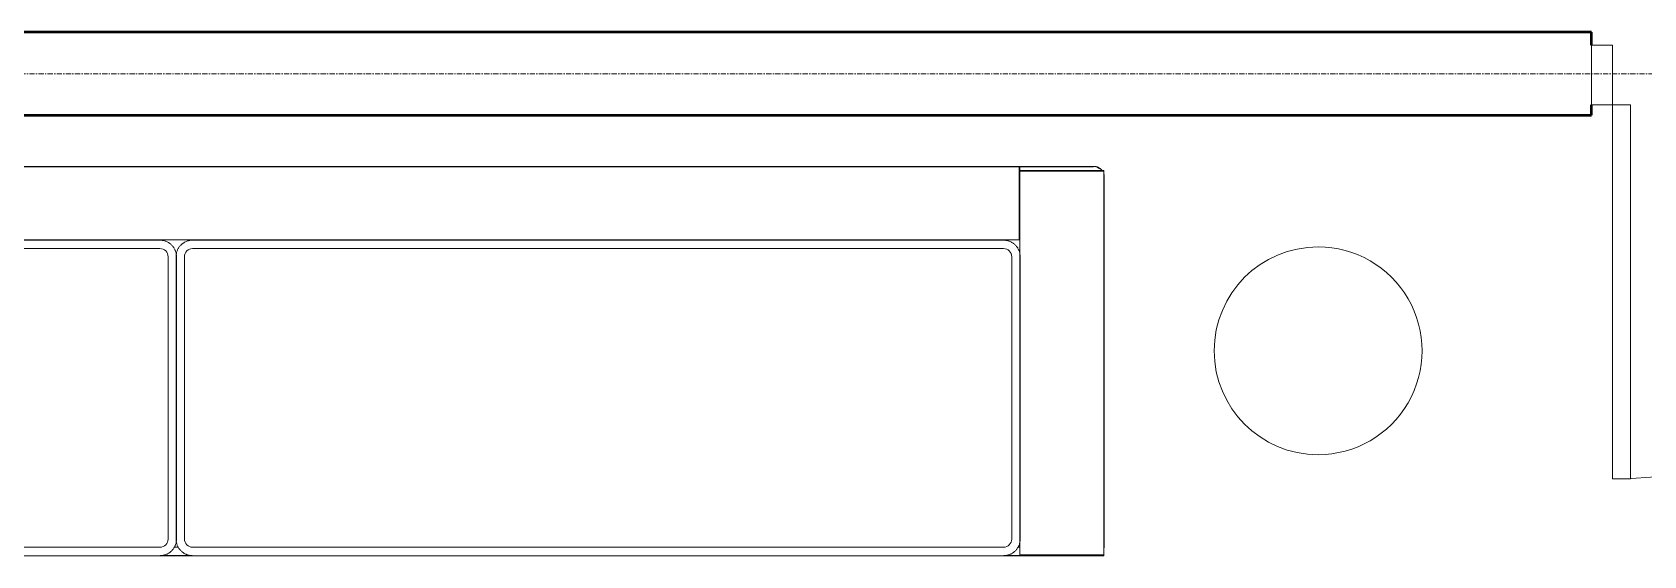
# Model space of a CAD drawing. Header units: inches. Extents: x -1714 to 6424, y -1550 to 970.
# Drawn here: x -1280.9 to -1125.8, y 80.8 to 131.2 of the extents above; entities that cross this region are included whole.
import ezdxf

# ---------------------------------------------------------------- set-up
doc = ezdxf.new("R2010")
doc.units = ezdxf.units.IN
doc.header["$MEASUREMENT"] = 0
doc.linetypes.add('Grid Line 1_2_', pattern=[0.875, 0.5, -0.125, 0.125, -0.125])
for name, color, linetype, lineweight in [('A-DOOR', 31, 'Continuous', 13), ('A-DOOR-FRAM', 31, 'Continuous', 20), ('A-WALL', 113, 'Continuous', 13), ('I-FURN', 30, 'Continuous', 9), ('S-GRID', 1, 'Continuous', 9)]:
    doc.layers.add(name, color=color, linetype=linetype, lineweight=lineweight)

# ---------------------------------------------------------------- blocks, each defined once
blk = doc.blocks.new('Door-Passage-Double-Flush - 72_ x 84_-1294601-L1 - Architectural')
at = {"layer": 'A-DOOR', "lineweight": 20}
for p, q in [((-36, 3.25), (-36, 39.25)), ((-36, 39.25), (-34.25, 39.25)), ((-34.25, 39.25), (-34.25, 3.25)), ((36, 39.25), (34.25, 39.25)), ((34.25, 39.25), (34.25, 3.25)), ((36, 3.25), (36, 39.25)), ((-34.25, 3.25), (-36, 3.25)), ((34.25, 3.25), (36, 3.25))]:
    blk.add_line(p, q, dxfattribs=at)
at = {"layer": 'A-DOOR', "lineweight": 9}
for centre, start, end in [((-36, 3.25), 360, 90), ((36, 3.25), 90, 180)]:
    blk.add_arc(centre, 36, start, end, dxfattribs=at)
at = {"layer": 'A-DOOR-FRAM'}
for p, q in [((-36, 3.25), (-38, 3.25)), ((-38, 3.25), (-38, -2.5)), ((-36, -2.5), (-36, 3.25)), ((36, 3.25), (36, -2.5)), ((38, 3.25), (36, 3.25)), ((38, -2.5), (38, 3.25)), ((-38, -2.5), (-36, -2.5)), ((36, -2.5), (38, -2.5))]:
    blk.add_line(p, q, dxfattribs=at)
blk = doc.blocks.new('3_Seater_Sofa_-_Fully_Parametric_16203 _1_ - 3_Seater_Sofa_-_Fully_Parametric_16203 _1_-V4-L1 - Architectural')
at = {"layer": 'I-FURN'}
for p, q in [((-89.23, 37.4), (-89.23, 0.39)), ((-89.03, 37.4), (-89.23, 37.4)), ((-88.55, 37.4), (-89.03, 37.4)), ((-83.24, 37.4), (-88.55, 37.4)), ((-88.49, 37.41), (-88.53, 37.4)), ((-85.89, 37.44), (-88.44, 37.44)), ((-84.54, 37.44), (-85.55, 37.44)), ((-81.95, 37.44), (-84.21, 37.44)), ((-82.65, 37.4), (-83.24, 37.4)), ((-81.16, 37.4), (-82.65, 37.4)), ((81.95, 37.44), (-81.95, 37.44)), ((-81.2, 37.36), (-81.2, 37.36)), ((-79.79, 37.4), (-81.16, 37.4)), ((-81.16, 3.92), (-81.16, 37.4)), ((-79.62, 37.4), (-79.68, 37.4)), ((-1.57, 37.43), (-79.58, 37.43)), ((-1.48, 37.4), (-1.54, 37.4)), ((1.35, 37.4), (-1.37, 37.4)), ((1.54, 37.4), (1.48, 37.4)), ((79.58, 37.43), (1.57, 37.43)), ((-89.27, 36.42), (-89.27, 0.98)), ((-81.18, 35.83), (-81.18, 8.66)), ((-80.97, 36.61), (-81.16, 36.61)), ((-80.97, 36.61), (-81.16, 36.61)), ((-80.37, 35.83), (-80.37, 8.66)), ((-80.37, 35.83), (-80.37, 8.66)), ((-1.57, 36.61), (-79.58, 36.61)), ((-1.57, 36.61), (-79.58, 36.61)), ((-0.79, 8.66), (-0.79, 35.83)), ((-0.79, 8.66), (-0.79, 35.83)), ((0.19, 36.61), (-0.19, 36.61)), ((0.19, 36.61), (-0.19, 36.61)), ((-0.03, 35.83), (-0.03, 8.66)), ((0.02, 8.66), (0.02, 35.83)), ((0.79, 35.83), (0.79, 8.66)), ((0.79, 35.83), (0.79, 8.66)), ((79.58, 36.61), (1.57, 36.61)), ((79.58, 36.61), (1.57, 36.61)), ((-79.58, 7.87), (-1.57, 7.87)), ((-79.58, 7.87), (-1.57, 7.87)), ((1.57, 7.87), (79.58, 7.87)), ((1.57, 7.87), (79.58, 7.87)), ((81.12, 7.03), (-81.12, 7.03)), ((-81.12, 7.03), (-81.12, 4.66)), ((-79.58, 7.06), (-1.57, 7.06)), ((1.57, 7.06), (79.58, 7.06)), ((-81.12, 4.66), (-81.12, 3.92)), ((-81.16, 3.92), (-81.16, 0.79)), ((-81.12, 0.79), (-81.12, 3.92)), ((-81.08, 0.79), (-81.08, 3.92)), ((-89.23, 0.39), (-89.03, 0.39)), ((-89.03, 0.39), (-88.55, 0.39)), ((-88.55, 0.39), (-83.24, 0.39)), ((-88.44, 0.35), (-87.57, 0.35)), ((-88.25, 0), (-81.12, 0)), ((-87.24, 0.35), (-86.22, 0.35)), ((-85.88, 0.35), (-81.95, 0.35)), ((-83.24, 0.39), (-82.65, 0.39)), ((-82.65, 0.39), (-81.16, 0.39)), ((-81.16, 0.39), (-81.16, 0.79)), ((-81.12, 0.79), (-81.12, 0)), ((-81.12, 0), (81.12, 0)), ((-88.25, -0.04), (88.25, -0.04))]:
    blk.add_line(p, q, dxfattribs=at)
at = {"layer": 'I-FURN', "flags": 128}
for points in [[(-89.23, 37.4), (-89.23, 37.4), (-89.23, 37.41), (-89.23, 37.41), (-89.23, 37.41), (-89.23, 37.41), (-89.23, 37.41), (-89.23, 37.41), (-89.23, 37.42), (-89.23, 37.42), (-89.23, 37.42), (-89.23, 37.42), (-89.23, 37.42), (-89.22, 37.42), (-89.22, 37.42), (-89.22, 37.43), (-89.22, 37.43), (-89.22, 37.43), (-89.22, 37.43), (-89.22, 37.43), (-89.22, 37.43), (-89.22, 37.43), (-89.21, 37.43), (-89.21, 37.43), (-89.21, 37.43), (-89.21, 37.44), (-89.21, 37.44), (-89.21, 37.44), (-89.21, 37.44), (-89.21, 37.44), (-89.2, 37.44), (-89.2, 37.44), (-89.2, 37.44), (-89.2, 37.44), (-89.2, 37.44), (-89.2, 37.44), (-89.19, 37.44), (-89.19, 37.44), (-89.19, 37.44), (-89.19, 37.44)], [(-89.19, 37.44), (-89.19, 37.44), (-89.19, 37.44), (-89.19, 37.44), (-89.18, 37.44), (-89.18, 37.44), (-89.17, 37.44), (-89.16, 37.44), (-89.15, 37.44), (-89.14, 37.44), (-89.13, 37.44), (-89.12, 37.44), (-89.11, 37.44), (-89.09, 37.44), (-89.08, 37.44), (-89.06, 37.44), (-89.04, 37.44), (-89.02, 37.44), (-89.01, 37.44), (-88.99, 37.44), (-88.96, 37.44), (-88.94, 37.44)], [(-89.01, 37.44), (-89.02, 37.44), (-89.03, 37.44), (-89.04, 37.44), (-89.05, 37.44), (-89.07, 37.44), (-89.08, 37.44), (-89.09, 37.44), (-89.1, 37.44), (-89.11, 37.44), (-89.11, 37.44), (-89.12, 37.44), (-89.13, 37.44), (-89.14, 37.44), (-89.15, 37.44), (-89.15, 37.44), (-89.16, 37.44), (-89.16, 37.44), (-89.17, 37.44), (-89.17, 37.44), (-89.18, 37.44), (-89.18, 37.44), (-89.18, 37.44), (-89.19, 37.44), (-89.19, 37.44), (-89.19, 37.44), (-89.19, 37.44), (-89.19, 37.44)], [(-89.19, 37.36), (-89.19, 37.36), (-89.19, 37.36), (-89.19, 37.36), (-89.19, 37.36), (-89.18, 37.36), (-89.18, 37.36), (-89.18, 37.36), (-89.17, 37.36), (-89.17, 37.36), (-89.16, 37.36), (-89.16, 37.36), (-89.15, 37.36), (-89.14, 37.36), (-89.14, 37.36), (-89.13, 37.36), (-89.12, 37.36), (-89.11, 37.36), (-89.1, 37.36), (-89.09, 37.36), (-89.08, 37.36), (-89.07, 37.36), (-89.06, 37.36), (-89.05, 37.36), (-89.04, 37.36), (-89.03, 37.36), (-89.02, 37.36), (-89.01, 37.36)], [(-88.54, 37.44), (-88.59, 37.44), (-88.64, 37.44), (-88.69, 37.44), (-88.73, 37.44), (-88.78, 37.44), (-88.82, 37.44), (-88.87, 37.44), (-88.91, 37.44), (-88.95, 37.44), (-89, 37.44), (-89.01, 37.44)], [(-89.01, 37.36), (-88.97, 37.36), (-88.92, 37.36), (-88.88, 37.36), (-88.83, 37.36), (-88.79, 37.36), (-88.74, 37.36), (-88.7, 37.36), (-88.65, 37.36), (-88.6, 37.36), (-88.56, 37.36), (-88.54, 37.36)], [(-88.63, 37.44), (-88.6, 37.44), (-88.57, 37.44), (-88.54, 37.44), (-88.51, 37.44), (-88.48, 37.44), (-88.45, 37.44), (-88.44, 37.44)], [(-83.25, 37.44), (-83.99, 37.44), (-84.74, 37.44), (-85.5, 37.44), (-86.25, 37.44), (-87.01, 37.44), (-87.76, 37.44), (-88.52, 37.44), (-88.54, 37.44)], [(-88.54, 37.36), (-87.79, 37.36), (-87.03, 37.36), (-86.28, 37.36), (-85.52, 37.36), (-84.77, 37.36), (-84.02, 37.36), (-83.27, 37.36), (-83.25, 37.36)], [(-82.68, 37.44), (-82.7, 37.44), (-82.71, 37.44), (-82.72, 37.44), (-82.73, 37.44), (-82.75, 37.44), (-82.77, 37.44), (-82.78, 37.44), (-82.8, 37.44), (-82.82, 37.44), (-82.84, 37.44), (-82.86, 37.44), (-82.88, 37.44), (-82.91, 37.44), (-82.93, 37.44), (-82.95, 37.44), (-82.98, 37.44), (-83, 37.44), (-83.03, 37.44), (-83.06, 37.44), (-83.08, 37.44), (-83.11, 37.44), (-83.14, 37.44), (-83.17, 37.44), (-83.2, 37.44), (-83.22, 37.44), (-83.25, 37.44)], [(-83.25, 37.36), (-83.22, 37.36), (-83.19, 37.36), (-83.16, 37.36), (-83.13, 37.36), (-83.1, 37.36), (-83.08, 37.36), (-83.05, 37.36), (-83.02, 37.36), (-83, 37.36), (-82.97, 37.36), (-82.95, 37.36), (-82.92, 37.36), (-82.9, 37.36), (-82.88, 37.36), (-82.86, 37.36), (-82.83, 37.36), (-82.82, 37.36), (-82.8, 37.36), (-82.78, 37.36), (-82.76, 37.36), (-82.75, 37.36), (-82.73, 37.36), (-82.72, 37.36), (-82.7, 37.36), (-82.69, 37.36), (-82.68, 37.36)], [(-81.2, 37.44), (-81.22, 37.44), (-81.28, 37.44), (-81.37, 37.44), (-81.51, 37.44), (-81.68, 37.44), (-81.9, 37.44), (-82.15, 37.44), (-82.43, 37.44), (-82.68, 37.44)], [(-82.68, 37.36), (-82.37, 37.36), (-82.09, 37.36), (-81.85, 37.36), (-81.64, 37.36), (-81.48, 37.36), (-81.35, 37.36), (-81.26, 37.36), (-81.21, 37.36), (-81.2, 37.36)], [(-81.95, 37.44), (-81.92, 37.44), (-81.89, 37.44), (-81.86, 37.44), (-81.83, 37.44), (-81.8, 37.44), (-81.77, 37.44), (-81.74, 37.44), (-81.71, 37.44), (-81.68, 37.44), (-81.66, 37.44), (-81.63, 37.44), (-81.6, 37.44), (-81.58, 37.44), (-81.55, 37.44), (-81.52, 37.44), (-81.5, 37.44), (-81.48, 37.44), (-81.45, 37.44), (-81.43, 37.44), (-81.41, 37.44), (-81.39, 37.44), (-81.37, 37.44), (-81.35, 37.44), (-81.33, 37.44), (-81.32, 37.44), (-81.3, 37.44), (-81.29, 37.44), (-81.27, 37.44), (-81.26, 37.44), (-81.25, 37.44), (-81.24, 37.44), (-81.23, 37.44), (-81.22, 37.44), (-81.22, 37.44), (-81.21, 37.44), (-81.21, 37.44), (-81.2, 37.44), (-81.2, 37.44), (-81.2, 37.44)], [(-81.2, 37.44), (-81.2, 37.44), (-81.2, 37.44), (-81.19, 37.44), (-81.19, 37.44), (-81.19, 37.44), (-81.19, 37.44), (-81.19, 37.44), (-81.19, 37.44), (-81.19, 37.44), (-81.18, 37.44), (-81.18, 37.44), (-81.18, 37.44), (-81.18, 37.44), (-81.18, 37.43), (-81.18, 37.43), (-81.18, 37.43), (-81.17, 37.43), (-81.17, 37.43), (-81.17, 37.43), (-81.17, 37.43), (-81.17, 37.43), (-81.17, 37.43), (-81.17, 37.43), (-81.17, 37.42), (-81.17, 37.42), (-81.17, 37.42), (-81.16, 37.42), (-81.16, 37.42), (-81.16, 37.42), (-81.16, 37.42), (-81.16, 37.41), (-81.16, 37.41), (-81.16, 37.41), (-81.16, 37.41), (-81.16, 37.41), (-81.16, 37.41), (-81.16, 37.41), (-81.16, 37.4), (-81.16, 37.4), (-81.16, 37.4)], [(-81.16, 37.4), (-81.16, 37.4), (-81.16, 37.4), (-81.16, 37.4), (-81.16, 37.4), (-81.16, 37.39), (-81.16, 37.39), (-81.16, 37.39), (-81.16, 37.39), (-81.16, 37.39), (-81.16, 37.39), (-81.16, 37.38), (-81.16, 37.38), (-81.16, 37.38), (-81.17, 37.38), (-81.17, 37.38), (-81.17, 37.38), (-81.17, 37.38), (-81.17, 37.38), (-81.17, 37.37), (-81.17, 37.37), (-81.17, 37.37), (-81.17, 37.37), (-81.18, 37.37), (-81.18, 37.37), (-81.18, 37.37), (-81.18, 37.37), (-81.18, 37.37), (-81.18, 37.37), (-81.18, 37.37), (-81.18, 37.36), (-81.19, 37.36), (-81.19, 37.36), (-81.19, 37.36), (-81.19, 37.36), (-81.19, 37.36), (-81.19, 37.36), (-81.2, 37.36), (-81.2, 37.36), (-81.2, 37.36)], [(-79.58, 37.43), (-79.65, 37.43), (-79.71, 37.42), (-79.78, 37.42), (-79.84, 37.41), (-79.9, 37.39), (-79.97, 37.38), (-80.03, 37.36), (-80.09, 37.35), (-80.15, 37.32), (-80.21, 37.3), (-80.27, 37.27), (-80.32, 37.25), (-80.38, 37.22), (-80.43, 37.18), (-80.49, 37.15), (-80.54, 37.11), (-80.59, 37.07), (-80.64, 37.03), (-80.69, 36.99), (-80.73, 36.94), (-80.78, 36.89), (-80.82, 36.85), (-80.86, 36.8), (-80.9, 36.74), (-80.93, 36.69), (-80.96, 36.64), (-81, 36.58), (-81.02, 36.52), (-81.05, 36.47), (-81.08, 36.41), (-81.1, 36.35), (-81.12, 36.29), (-81.13, 36.22), (-81.15, 36.16), (-81.16, 36.1), (-81.17, 36.04), (-81.18, 35.97), (-81.18, 35.91), (-81.18, 35.84)], [(-79.58, 37.43), (-79.65, 37.43), (-79.71, 37.42), (-79.78, 37.42), (-79.84, 37.41), (-79.9, 37.39), (-79.97, 37.38), (-80.03, 37.36), (-80.09, 37.35), (-80.15, 37.32), (-80.21, 37.3), (-80.27, 37.27), (-80.32, 37.25), (-80.38, 37.22), (-80.43, 37.18), (-80.49, 37.15), (-80.54, 37.11), (-80.59, 37.07), (-80.64, 37.03), (-80.69, 36.99), (-80.73, 36.94), (-80.78, 36.89), (-80.82, 36.85), (-80.86, 36.8), (-80.9, 36.74), (-80.93, 36.69), (-80.96, 36.64), (-81, 36.58), (-81.02, 36.52), (-81.05, 36.47), (-81.08, 36.41), (-81.1, 36.35), (-81.12, 36.29), (-81.13, 36.22), (-81.15, 36.16), (-81.16, 36.1), (-81.17, 36.04), (-81.18, 35.97), (-81.18, 35.91), (-81.18, 35.84), (-81.18, 35.83)], [(0.02, 35.83), (0.02, 35.89), (0.02, 35.95), (0.01, 36.02), (0, 36.08), (-0.01, 36.14), (-0.02, 36.21), (-0.04, 36.27), (-0.06, 36.33), (-0.08, 36.39), (-0.1, 36.45), (-0.13, 36.51), (-0.16, 36.57), (-0.19, 36.62), (-0.22, 36.68), (-0.25, 36.73), (-0.29, 36.78), (-0.33, 36.83), (-0.37, 36.88), (-0.42, 36.93), (-0.46, 36.97), (-0.51, 37.02), (-0.56, 37.06), (-0.61, 37.1), (-0.66, 37.14), (-0.71, 37.17), (-0.76, 37.21), (-0.82, 37.24), (-0.88, 37.27), (-0.94, 37.29), (-1, 37.32), (-1.06, 37.34), (-1.12, 37.36), (-1.18, 37.38), (-1.24, 37.39), (-1.3, 37.4), (-1.37, 37.41), (-1.43, 37.42), (-1.49, 37.42), (-1.56, 37.43), (-1.57, 37.43)], [(0, 36.08), (-0.01, 36.14), (-0.02, 36.21), (-0.04, 36.27), (-0.06, 36.33), (-0.08, 36.39), (-0.1, 36.45), (-0.13, 36.51), (-0.16, 36.57), (-0.19, 36.62), (-0.22, 36.68), (-0.25, 36.73), (-0.29, 36.78), (-0.33, 36.83), (-0.37, 36.88), (-0.42, 36.93), (-0.46, 36.97), (-0.51, 37.02), (-0.56, 37.06), (-0.61, 37.1), (-0.66, 37.14), (-0.71, 37.17), (-0.76, 37.21), (-0.82, 37.24), (-0.88, 37.27), (-0.94, 37.29), (-1, 37.32), (-1.06, 37.34), (-1.12, 37.36), (-1.18, 37.38), (-1.24, 37.39), (-1.3, 37.4), (-1.37, 37.41), (-1.43, 37.42), (-1.49, 37.42), (-1.56, 37.43)], [(1.57, 37.43), (1.51, 37.43), (1.45, 37.42), (1.38, 37.42), (1.32, 37.41), (1.26, 37.39), (1.19, 37.38), (1.13, 37.36), (1.07, 37.35), (1.01, 37.32), (0.95, 37.3), (0.89, 37.27), (0.84, 37.25), (0.78, 37.22), (0.72, 37.18), (0.67, 37.15), (0.62, 37.11), (0.57, 37.07), (0.52, 37.03), (0.47, 36.99), (0.43, 36.94), (0.38, 36.89), (0.34, 36.85), (0.3, 36.8), (0.26, 36.74), (0.23, 36.69), (0.2, 36.64), (0.16, 36.58), (0.13, 36.52), (0.11, 36.47), (0.08, 36.41), (0.06, 36.35), (0.04, 36.29), (0.02, 36.22), (0.01, 36.16), (0, 36.1), (-0.01, 36.04), (-0.02, 35.97), (-0.02, 35.91), (-0.03, 35.84), (-0.03, 35.83)], [(1.57, 37.43), (1.51, 37.43), (1.45, 37.42), (1.38, 37.42), (1.32, 37.41), (1.26, 37.39), (1.19, 37.38), (1.13, 37.36), (1.07, 37.35), (1.01, 37.32), (0.95, 37.3), (0.89, 37.27), (0.84, 37.25), (0.78, 37.22), (0.72, 37.18), (0.67, 37.15), (0.62, 37.11), (0.57, 37.07), (0.52, 37.03), (0.47, 36.99), (0.43, 36.94), (0.38, 36.89), (0.34, 36.85), (0.3, 36.8), (0.26, 36.74), (0.23, 36.69), (0.2, 36.64), (0.16, 36.58), (0.13, 36.52), (0.11, 36.47), (0.08, 36.41), (0.06, 36.35), (0.04, 36.29), (0.02, 36.22), (0.01, 36.16), (0, 36.1)], [(-89.23, 36.71), (-89.24, 36.67), (-89.25, 36.63), (-89.25, 36.59), (-89.26, 36.55), (-89.27, 36.51), (-89.27, 36.47), (-89.27, 36.43), (-89.27, 36.42)], [(-89.25, 36.59), (-89.26, 36.55), (-89.27, 36.51), (-89.27, 36.47), (-89.27, 36.43), (-89.27, 36.42)], [(-81.18, 8.66), (-81.18, 8.6), (-81.18, 8.53), (-81.17, 8.47), (-81.16, 8.41), (-81.15, 8.34), (-81.14, 8.28), (-81.12, 8.22), (-81.1, 8.16), (-81.08, 8.1), (-81.06, 8.04), (-81.03, 7.98), (-81, 7.92), (-80.97, 7.87), (-80.94, 7.81), (-80.91, 7.76), (-80.87, 7.71), (-80.83, 7.66), (-80.79, 7.61), (-80.74, 7.56), (-80.7, 7.51), (-80.65, 7.47), (-80.6, 7.43), (-80.55, 7.39), (-80.5, 7.35), (-80.45, 7.32), (-80.39, 7.28), (-80.34, 7.25), (-80.28, 7.22), (-80.22, 7.19), (-80.16, 7.17), (-80.1, 7.15), (-80.04, 7.13), (-79.98, 7.11), (-79.92, 7.1), (-79.86, 7.08), (-79.79, 7.08), (-79.73, 7.07), (-79.67, 7.06), (-79.6, 7.06)], [(-81.18, 8.66), (-81.18, 8.6), (-81.18, 8.53), (-81.17, 8.47), (-81.16, 8.41), (-81.15, 8.34), (-81.14, 8.28), (-81.12, 8.22), (-81.1, 8.16), (-81.08, 8.1), (-81.06, 8.04), (-81.03, 7.98), (-81, 7.92), (-80.97, 7.87), (-80.94, 7.81), (-80.91, 7.76), (-80.87, 7.71), (-80.83, 7.66), (-80.79, 7.61), (-80.74, 7.56), (-80.7, 7.51), (-80.65, 7.47), (-80.6, 7.43), (-80.55, 7.39), (-80.5, 7.35), (-80.45, 7.32), (-80.39, 7.28), (-80.34, 7.25), (-80.28, 7.22), (-80.22, 7.19), (-80.16, 7.17), (-80.1, 7.15), (-80.04, 7.13), (-79.98, 7.11), (-79.92, 7.1), (-79.86, 7.08), (-79.79, 7.08), (-79.73, 7.07), (-79.67, 7.06), (-79.6, 7.06), (-79.58, 7.06)], [(-1.57, 7.06), (-1.51, 7.06), (-1.45, 7.07), (-1.38, 7.07), (-1.32, 7.08), (-1.26, 7.09), (-1.19, 7.11), (-1.13, 7.12), (-1.07, 7.14), (-1.01, 7.16), (-0.95, 7.19), (-0.89, 7.21), (-0.84, 7.24), (-0.78, 7.27), (-0.72, 7.31), (-0.67, 7.34), (-0.62, 7.38), (-0.57, 7.42), (-0.52, 7.46), (-0.47, 7.5), (-0.43, 7.55), (-0.38, 7.59), (-0.34, 7.64), (-0.3, 7.69), (-0.26, 7.74), (-0.23, 7.8), (-0.2, 7.85), (-0.16, 7.91), (-0.13, 7.96), (-0.11, 8.02), (-0.08, 8.08), (-0.06, 8.14), (-0.04, 8.2), (-0.03, 8.26), (-0.01, 8.33), (0, 8.39), (0.01, 8.45), (0.02, 8.52), (0.02, 8.58), (0.02, 8.64), (0.02, 8.66)], [(-1.57, 7.06), (-1.51, 7.06), (-1.45, 7.07), (-1.38, 7.07), (-1.32, 7.08), (-1.26, 7.09), (-1.19, 7.11), (-1.13, 7.12), (-1.07, 7.14), (-1.01, 7.16), (-0.95, 7.19), (-0.89, 7.21), (-0.84, 7.24), (-0.78, 7.27), (-0.72, 7.31), (-0.67, 7.34), (-0.62, 7.38), (-0.57, 7.42), (-0.52, 7.46), (-0.47, 7.5), (-0.43, 7.55), (-0.38, 7.59), (-0.34, 7.64), (-0.3, 7.69), (-0.26, 7.74), (-0.23, 7.8), (-0.2, 7.85), (-0.16, 7.91), (-0.13, 7.96), (-0.11, 8.02), (-0.08, 8.08), (-0.06, 8.14), (-0.04, 8.2), (-0.03, 8.26), (-0.01, 8.33), (0, 8.39)], [(-0.03, 8.66), (-0.02, 8.6), (-0.02, 8.53), (-0.01, 8.47), (0, 8.41), (0.01, 8.34), (0.02, 8.28), (0.04, 8.22), (0.06, 8.16), (0.08, 8.1), (0.1, 8.04), (0.13, 7.98), (0.16, 7.92), (0.19, 7.87), (0.22, 7.81), (0.25, 7.76), (0.29, 7.71), (0.33, 7.66), (0.37, 7.61), (0.42, 7.56), (0.46, 7.51), (0.51, 7.47), (0.56, 7.43), (0.61, 7.39), (0.66, 7.35), (0.71, 7.32), (0.76, 7.28), (0.82, 7.25), (0.88, 7.22), (0.94, 7.19), (1, 7.17), (1.06, 7.15), (1.12, 7.13), (1.18, 7.11), (1.24, 7.1), (1.3, 7.08), (1.37, 7.08), (1.43, 7.07), (1.49, 7.06), (1.56, 7.06), (1.57, 7.06)], [(0, 8.41), (0.01, 8.34), (0.02, 8.28), (0.04, 8.22), (0.06, 8.16), (0.08, 8.1), (0.1, 8.04), (0.13, 7.98), (0.16, 7.92), (0.19, 7.87), (0.22, 7.81), (0.25, 7.76), (0.29, 7.71), (0.33, 7.66), (0.37, 7.61), (0.42, 7.56), (0.46, 7.51), (0.51, 7.47), (0.56, 7.43), (0.61, 7.39), (0.66, 7.35), (0.71, 7.32), (0.76, 7.28), (0.82, 7.25), (0.88, 7.22), (0.94, 7.19), (1, 7.17), (1.06, 7.15), (1.12, 7.13), (1.18, 7.11), (1.24, 7.1), (1.3, 7.08), (1.37, 7.08), (1.43, 7.07), (1.49, 7.06), (1.56, 7.06)], [(-81.16, 6.99), (-81.16, 6.99), (-81.16, 6.99), (-81.16, 6.99), (-81.16, 6.99), (-81.16, 6.99), (-81.16, 7), (-81.16, 7), (-81.16, 7), (-81.16, 7), (-81.16, 7), (-81.16, 7), (-81.16, 7.01), (-81.15, 7.01), (-81.15, 7.01), (-81.15, 7.01), (-81.15, 7.01), (-81.15, 7.01), (-81.15, 7.01), (-81.15, 7.01), (-81.15, 7.02), (-81.15, 7.02), (-81.15, 7.02), (-81.14, 7.02), (-81.14, 7.02), (-81.14, 7.02), (-81.14, 7.02), (-81.14, 7.02), (-81.14, 7.02), (-81.14, 7.02), (-81.13, 7.02), (-81.13, 7.02), (-81.13, 7.02), (-81.13, 7.03), (-81.13, 7.03), (-81.13, 7.03), (-81.13, 7.03), (-81.12, 7.03), (-81.12, 7.03), (-81.12, 7.03), (-81.12, 7.03)], [(-81.16, 6.99), (-81.16, 6.95), (-81.16, 6.85), (-81.16, 6.67), (-81.16, 6.42), (-81.16, 6.11), (-81.16, 5.72), (-81.16, 5.27), (-81.16, 4.75), (-81.16, 4.63)], [(-81.16, 6.9), (-81.16, 6.98), (-81.16, 6.99)], [(-81.12, 7.03), (-81.12, 7.03), (-81.12, 7.03), (-81.12, 7.03), (-81.11, 7.03), (-81.11, 7.03), (-81.11, 7.03), (-81.11, 7.02), (-81.11, 7.02), (-81.11, 7.02), (-81.1, 7.02), (-81.1, 7.02), (-81.1, 7.02), (-81.1, 7.02), (-81.1, 7.02), (-81.1, 7.02), (-81.1, 7.02), (-81.1, 7.02), (-81.09, 7.02), (-81.09, 7.02), (-81.09, 7.01), (-81.09, 7.01), (-81.09, 7.01), (-81.09, 7.01), (-81.09, 7.01), (-81.09, 7.01), (-81.09, 7.01), (-81.09, 7.01), (-81.08, 7), (-81.08, 7), (-81.08, 7), (-81.08, 7), (-81.08, 7), (-81.08, 7), (-81.08, 7), (-81.08, 6.99), (-81.08, 6.99), (-81.08, 6.99), (-81.08, 6.99), (-81.08, 6.99), (-81.08, 6.99)], [(-81.08, 4.63), (-81.08, 5.16), (-81.08, 5.63), (-81.08, 6.03), (-81.08, 6.36), (-81.08, 6.62), (-81.08, 6.81), (-81.08, 6.93), (-81.08, 6.99), (-81.08, 6.99)], [(-81.16, 4.63), (-81.16, 4.62), (-81.16, 4.61), (-81.16, 4.59), (-81.16, 4.58), (-81.16, 4.56), (-81.16, 4.55), (-81.16, 4.53), (-81.16, 4.51), (-81.16, 4.5), (-81.16, 4.48), (-81.16, 4.46), (-81.16, 4.44), (-81.16, 4.41), (-81.16, 4.39), (-81.16, 4.37), (-81.16, 4.34), (-81.16, 4.32), (-81.16, 4.29), (-81.16, 4.27), (-81.16, 4.24), (-81.16, 4.21), (-81.16, 4.18), (-81.16, 4.16), (-81.16, 4.13), (-81.16, 4.1), (-81.16, 4.07), (-81.16, 4.04), (-81.16, 4.01), (-81.16, 3.98), (-81.16, 3.95), (-81.16, 3.92), (-81.16, 3.92)], [(-81.08, 3.92), (-81.08, 3.95), (-81.08, 3.98), (-81.08, 4.01), (-81.08, 4.04), (-81.08, 4.07), (-81.08, 4.1), (-81.08, 4.13), (-81.08, 4.15), (-81.08, 4.18), (-81.08, 4.21), (-81.08, 4.24), (-81.08, 4.26), (-81.08, 4.29), (-81.08, 4.32), (-81.08, 4.34), (-81.08, 4.37), (-81.08, 4.39), (-81.08, 4.41), (-81.08, 4.43), (-81.08, 4.46), (-81.08, 4.48), (-81.08, 4.5), (-81.08, 4.51), (-81.08, 4.53), (-81.08, 4.55), (-81.08, 4.56), (-81.08, 4.58), (-81.08, 4.59), (-81.08, 4.6), (-81.08, 4.62), (-81.08, 4.63), (-81.08, 4.63)], [(-89.27, 0.98), (-89.27, 0.94), (-89.27, 0.9), (-89.26, 0.86), (-89.26, 0.82), (-89.25, 0.78), (-89.24, 0.74), (-89.23, 0.7)], [(-89.27, 0.98), (-89.27, 0.94), (-89.27, 0.9), (-89.26, 0.86), (-89.26, 0.82), (-89.25, 0.78)], [(-89.19, 0.35), (-89.19, 0.35), (-89.19, 0.35), (-89.2, 0.35), (-89.2, 0.35), (-89.2, 0.36), (-89.2, 0.36), (-89.2, 0.36), (-89.2, 0.36), (-89.21, 0.36), (-89.21, 0.36), (-89.21, 0.36), (-89.21, 0.36), (-89.21, 0.36), (-89.21, 0.36), (-89.21, 0.36), (-89.21, 0.36), (-89.22, 0.36), (-89.22, 0.36), (-89.22, 0.37), (-89.22, 0.37), (-89.22, 0.37), (-89.22, 0.37), (-89.22, 0.37), (-89.22, 0.37), (-89.22, 0.37), (-89.23, 0.37), (-89.23, 0.38), (-89.23, 0.38), (-89.23, 0.38), (-89.23, 0.38), (-89.23, 0.38), (-89.23, 0.38), (-89.23, 0.38), (-89.23, 0.39), (-89.23, 0.39), (-89.23, 0.39), (-89.23, 0.39), (-89.23, 0.39)], [(-89.01, 0.43), (-89.02, 0.43), (-89.03, 0.43), (-89.04, 0.43), (-89.05, 0.43), (-89.07, 0.43), (-89.08, 0.43), (-89.09, 0.43), (-89.1, 0.43), (-89.11, 0.43), (-89.11, 0.43), (-89.12, 0.43), (-89.13, 0.43), (-89.14, 0.43), (-89.15, 0.43), (-89.15, 0.43), (-89.16, 0.43), (-89.16, 0.43), (-89.17, 0.43), (-89.17, 0.43), (-89.18, 0.43), (-89.18, 0.43), (-89.18, 0.43), (-89.19, 0.43), (-89.19, 0.43), (-89.19, 0.43), (-89.19, 0.43), (-89.19, 0.43)], [(-88.96, 0.35), (-88.98, 0.35), (-89, 0.35), (-89.02, 0.35), (-89.04, 0.35), (-89.06, 0.35), (-89.07, 0.35), (-89.09, 0.35), (-89.1, 0.35), (-89.12, 0.35), (-89.13, 0.35), (-89.14, 0.35), (-89.15, 0.35), (-89.16, 0.35), (-89.17, 0.35), (-89.17, 0.35), (-89.18, 0.35), (-89.18, 0.35), (-89.19, 0.35), (-89.19, 0.35), (-89.19, 0.35)], [(-89.19, 0.35), (-89.19, 0.35), (-89.19, 0.35), (-89.19, 0.35), (-89.19, 0.35), (-89.18, 0.35), (-89.18, 0.35), (-89.18, 0.35), (-89.17, 0.35), (-89.17, 0.35), (-89.16, 0.35), (-89.16, 0.35), (-89.15, 0.35), (-89.14, 0.35), (-89.14, 0.35), (-89.13, 0.35), (-89.12, 0.35), (-89.11, 0.35), (-89.1, 0.35), (-89.09, 0.35), (-89.08, 0.35), (-89.07, 0.35), (-89.06, 0.35), (-89.05, 0.35), (-89.04, 0.35), (-89.03, 0.35), (-89.02, 0.35), (-89.01, 0.35)], [(-89.09, 0.41), (-89.07, 0.37), (-89.04, 0.34), (-89.02, 0.31), (-88.99, 0.28), (-88.96, 0.25), (-88.93, 0.22), (-88.9, 0.2), (-88.87, 0.17), (-88.83, 0.15), (-88.8, 0.12), (-88.76, 0.1), (-88.73, 0.08), (-88.69, 0.06), (-88.66, 0.05), (-88.62, 0.03), (-88.58, 0.02), (-88.54, 0), (-88.5, -0.01), (-88.46, -0.02), (-88.42, -0.02), (-88.38, -0.03), (-88.34, -0.04), (-88.3, -0.04), (-88.26, -0.04), (-88.25, -0.04)], [(-89.09, 0.41), (-89.07, 0.37), (-89.04, 0.34), (-89.02, 0.31), (-88.99, 0.28), (-88.96, 0.25), (-88.93, 0.22), (-88.9, 0.2), (-88.87, 0.17), (-88.83, 0.15), (-88.8, 0.12)], [(-88.54, 0.43), (-88.59, 0.43), (-88.64, 0.43), (-88.69, 0.43), (-88.73, 0.43), (-88.78, 0.43), (-88.82, 0.43), (-88.87, 0.43), (-88.91, 0.43), (-88.95, 0.43), (-89, 0.43), (-89.01, 0.43)], [(-89.01, 0.35), (-88.97, 0.35), (-88.92, 0.35), (-88.88, 0.35), (-88.83, 0.35), (-88.79, 0.35), (-88.74, 0.35), (-88.7, 0.35), (-88.65, 0.35), (-88.6, 0.35), (-88.56, 0.35), (-88.54, 0.35)], [(-88.44, 0.35), (-88.47, 0.35), (-88.5, 0.35), (-88.53, 0.35), (-88.56, 0.35), (-88.59, 0.35), (-88.62, 0.35)], [(-83.25, 0.43), (-83.99, 0.43), (-84.74, 0.43), (-85.5, 0.43), (-86.25, 0.43), (-87.01, 0.43), (-87.76, 0.43), (-88.52, 0.43), (-88.54, 0.43)], [(-88.54, 0.35), (-87.79, 0.35), (-87.03, 0.35), (-86.28, 0.35), (-85.52, 0.35), (-84.77, 0.35), (-84.02, 0.35), (-83.27, 0.35), (-83.25, 0.35)], [(-82.68, 0.43), (-82.7, 0.43), (-82.71, 0.43), (-82.72, 0.43), (-82.73, 0.43), (-82.75, 0.43), (-82.77, 0.43), (-82.78, 0.43), (-82.8, 0.43), (-82.82, 0.43), (-82.84, 0.43), (-82.86, 0.43), (-82.88, 0.43), (-82.91, 0.43), (-82.93, 0.43), (-82.95, 0.43), (-82.98, 0.43), (-83, 0.43), (-83.03, 0.43), (-83.06, 0.43), (-83.08, 0.43), (-83.11, 0.43), (-83.14, 0.43), (-83.17, 0.43), (-83.2, 0.43), (-83.22, 0.43), (-83.25, 0.43)], [(-83.25, 0.35), (-83.22, 0.35), (-83.19, 0.35), (-83.16, 0.35), (-83.13, 0.35), (-83.1, 0.35), (-83.08, 0.35), (-83.05, 0.35), (-83.02, 0.35), (-83, 0.35), (-82.97, 0.35), (-82.95, 0.35), (-82.92, 0.35), (-82.9, 0.35), (-82.88, 0.35), (-82.86, 0.35), (-82.83, 0.35), (-82.82, 0.35), (-82.8, 0.35), (-82.78, 0.35), (-82.76, 0.35), (-82.75, 0.35), (-82.73, 0.35), (-82.72, 0.35), (-82.7, 0.35), (-82.69, 0.35), (-82.68, 0.35)], [(-81.2, 0.43), (-81.22, 0.43), (-81.28, 0.43), (-81.37, 0.43), (-81.51, 0.43), (-81.68, 0.43), (-81.9, 0.43), (-82.15, 0.43), (-82.43, 0.43), (-82.68, 0.43)], [(-82.68, 0.35), (-82.37, 0.35), (-82.09, 0.35), (-81.85, 0.35), (-81.64, 0.35), (-81.48, 0.35), (-81.35, 0.35), (-81.26, 0.35), (-81.21, 0.35), (-81.2, 0.35)], [(-81.2, 0.35), (-81.2, 0.35), (-81.2, 0.35), (-81.2, 0.35), (-81.21, 0.35), (-81.21, 0.35), (-81.22, 0.35), (-81.23, 0.35), (-81.24, 0.35), (-81.25, 0.35), (-81.26, 0.35), (-81.27, 0.35), (-81.28, 0.35), (-81.3, 0.35), (-81.31, 0.35), (-81.33, 0.35), (-81.35, 0.35), (-81.37, 0.35), (-81.38, 0.35), (-81.4, 0.35), (-81.43, 0.35), (-81.45, 0.35), (-81.47, 0.35), (-81.49, 0.35), (-81.52, 0.35), (-81.54, 0.35), (-81.57, 0.35), (-81.59, 0.35), (-81.62, 0.35), (-81.65, 0.35), (-81.68, 0.35), (-81.7, 0.35), (-81.73, 0.35), (-81.76, 0.35), (-81.79, 0.35), (-81.82, 0.35), (-81.85, 0.35), (-81.88, 0.35), (-81.91, 0.35), (-81.94, 0.35), (-81.95, 0.35)], [(-81.2, 0.43), (-81.2, 0.43), (-81.2, 0.43)], [(-81.2, 0.43), (-81.2, 0.43), (-81.19, 0.43), (-81.19, 0.43), (-81.19, 0.43), (-81.19, 0.43), (-81.19, 0.43), (-81.19, 0.43), (-81.19, 0.43), (-81.18, 0.43), (-81.18, 0.43), (-81.18, 0.43), (-81.18, 0.43), (-81.18, 0.43), (-81.18, 0.43), (-81.18, 0.43), (-81.17, 0.42), (-81.17, 0.42), (-81.17, 0.42), (-81.17, 0.42), (-81.17, 0.42), (-81.17, 0.42), (-81.17, 0.42), (-81.17, 0.42), (-81.17, 0.41), (-81.17, 0.41), (-81.16, 0.41), (-81.16, 0.41), (-81.16, 0.41), (-81.16, 0.41), (-81.16, 0.41), (-81.16, 0.4), (-81.16, 0.4), (-81.16, 0.4), (-81.16, 0.4), (-81.16, 0.4), (-81.16, 0.4), (-81.16, 0.4), (-81.16, 0.39), (-81.16, 0.39)], [(-81.16, 0.39), (-81.16, 0.39), (-81.16, 0.39), (-81.16, 0.39), (-81.16, 0.39), (-81.16, 0.39), (-81.16, 0.38), (-81.16, 0.38), (-81.16, 0.38), (-81.16, 0.38), (-81.16, 0.38), (-81.16, 0.38), (-81.16, 0.38), (-81.16, 0.37), (-81.17, 0.37), (-81.17, 0.37), (-81.17, 0.37), (-81.17, 0.37), (-81.17, 0.37), (-81.17, 0.37), (-81.17, 0.37), (-81.17, 0.36), (-81.17, 0.36), (-81.18, 0.36), (-81.18, 0.36), (-81.18, 0.36), (-81.18, 0.36), (-81.18, 0.36), (-81.18, 0.36), (-81.18, 0.36), (-81.18, 0.36), (-81.19, 0.36), (-81.19, 0.36), (-81.19, 0.36), (-81.19, 0.36), (-81.19, 0.35), (-81.19, 0.35), (-81.2, 0.35), (-81.2, 0.35), (-81.2, 0.35), (-81.2, 0.35)], [(-81.16, 0.79), (-81.16, 0.76), (-81.16, 0.73), (-81.16, 0.7), (-81.16, 0.67), (-81.16, 0.64), (-81.16, 0.61), (-81.16, 0.58), (-81.16, 0.55), (-81.16, 0.52), (-81.16, 0.5), (-81.16, 0.47), (-81.16, 0.44), (-81.16, 0.42), (-81.16, 0.39), (-81.16, 0.37), (-81.16, 0.34), (-81.16, 0.32), (-81.16, 0.29), (-81.16, 0.27), (-81.16, 0.25), (-81.16, 0.23), (-81.16, 0.21), (-81.16, 0.19), (-81.16, 0.17), (-81.16, 0.16), (-81.16, 0.14), (-81.16, 0.13), (-81.16, 0.11), (-81.16, 0.1), (-81.16, 0.09), (-81.16, 0.08), (-81.16, 0.07), (-81.16, 0.06), (-81.16, 0.06), (-81.16, 0.05), (-81.16, 0.05), (-81.16, 0.04), (-81.16, 0.04), (-81.16, 0.04)], [(-81.16, 0.04), (-81.16, 0.04), (-81.16, 0.04), (-81.16, 0.04), (-81.16, 0.05), (-81.16, 0.05), (-81.16, 0.06), (-81.16, 0.07), (-81.16, 0.08), (-81.16, 0.09), (-81.16, 0.1), (-81.16, 0.11), (-81.16, 0.12), (-81.16, 0.14), (-81.16, 0.15), (-81.16, 0.17), (-81.16, 0.19), (-81.16, 0.21), (-81.16, 0.23), (-81.16, 0.25), (-81.16, 0.27), (-81.16, 0.29), (-81.16, 0.31), (-81.16, 0.33), (-81.16, 0.36), (-81.16, 0.38)], [(-81.12, 0), (-81.12, 0), (-81.12, 0), (-81.13, 0), (-81.13, 0), (-81.13, 0), (-81.13, 0), (-81.13, 0), (-81.13, 0), (-81.14, 0), (-81.14, 0), (-81.14, 0), (-81.14, 0.01), (-81.14, 0.01), (-81.14, 0.01), (-81.14, 0.01), (-81.15, 0.01), (-81.15, 0.01), (-81.15, 0.01), (-81.15, 0.01), (-81.15, 0.01), (-81.15, 0.01), (-81.15, 0.02), (-81.15, 0.02), (-81.15, 0.02), (-81.15, 0.02), (-81.15, 0.02), (-81.16, 0.02), (-81.16, 0.02), (-81.16, 0.02), (-81.16, 0.03), (-81.16, 0.03), (-81.16, 0.03), (-81.16, 0.03), (-81.16, 0.03), (-81.16, 0.03), (-81.16, 0.04), (-81.16, 0.04), (-81.16, 0.04), (-81.16, 0.04)], [(-81.08, 0.04), (-81.08, 0.04), (-81.08, 0.04), (-81.08, 0.04), (-81.08, 0.05), (-81.08, 0.05), (-81.08, 0.06), (-81.08, 0.07), (-81.08, 0.08), (-81.08, 0.09), (-81.08, 0.1), (-81.08, 0.11), (-81.08, 0.12), (-81.08, 0.14), (-81.08, 0.15), (-81.08, 0.17), (-81.08, 0.19), (-81.08, 0.21), (-81.08, 0.23), (-81.08, 0.25), (-81.08, 0.27), (-81.08, 0.29), (-81.08, 0.31), (-81.08, 0.33), (-81.08, 0.36), (-81.08, 0.38), (-81.08, 0.41), (-81.08, 0.43), (-81.08, 0.46), (-81.08, 0.49), (-81.08, 0.52), (-81.08, 0.54), (-81.08, 0.57), (-81.08, 0.6), (-81.08, 0.63), (-81.08, 0.66), (-81.08, 0.69), (-81.08, 0.72), (-81.08, 0.75), (-81.08, 0.78), (-81.08, 0.79)], [(-88.42, -0.02), (-88.38, -0.03), (-88.34, -0.04), (-88.3, -0.04), (-88.26, -0.04), (-88.25, -0.04)]]:
    blk.add_lwpolyline(points, dxfattribs=at)
at = {"layer": 'I-FURN'}
for centre, radius, start, end in [((-79.58, 35.83), 0.787, 90, 180), ((-79.58, 35.83), 0.787, 90, 180), ((-1.57, 35.83), 0.787, 360, 90), ((-1.57, 35.83), 0.787, 360, 90), ((1.57, 35.83), 0.787, 90, 180), ((1.57, 35.83), 0.787, 90, 180), ((-79.58, 8.66), 0.787, 180, 270), ((-79.58, 8.66), 0.787, 180, 270), ((-1.57, 8.66), 0.787, 270, 360), ((-1.57, 8.66), 0.787, 270, 360), ((1.57, 8.66), 0.787, 180, 270), ((1.57, 8.66), 0.787, 180, 270), ((-88.25, 0.98), 0.983, 218.2454, 225), ((-88.25, 0.98), 0.983, 233.5208, 249.4873)]:
    blk.add_arc(centre, radius, start, end, dxfattribs=at)
blk.add_open_spline([(-81.12, 6.87), (-81.12, 6.87), (-81.13, 6.87), (-81.14, 6.87), (-81.14, 6.87), (-81.15, 6.88), (-81.15, 6.88), (-81.16, 6.89), (-81.16, 6.89), (-81.16, 6.9), (-81.16, 6.9), (-81.16, 6.91), (-81.16, 6.91), (-81.16, 6.92), (-81.15, 6.93), (-81.15, 6.93), (-81.14, 6.93), (-81.14, 6.94), (-81.13, 6.94), (-81.12, 6.94), (-81.12, 6.94)], degree=3, dxfattribs=at)
blk = doc.blocks.new('Nemschoff_Steps_866-T7_TableFreestanding - Left Stand -T8-1456986-L1 - Architectural')
at = {"layer": 'I-FURN'}
for start, end in [(360, 180), (180, 360)]:
    blk.add_arc((0, 0), 10, start, end, dxfattribs=at)

msp = doc.modelspace()

# ---------------------------------------------------------------- linework, layer by layer
at = {"layer": 'A-WALL', "lineweight": 50}
for p, q in [((-1130.85079, 131.21004), (-1397.72579, 131.21004)), ((-1130.85079, 129.96004), (-1130.85079, 131.21004)), ((-1130.85079, 123.21004), (-1130.85079, 124.21004)), ((-1407.26284, 123.21004), (-1130.85079, 123.21004))]:
    msp.add_line(p, q, dxfattribs=at)
at = {"layer": 'S-GRID', "linetype": 'Grid Line 1_2_'}
msp.add_line((-1714.24651, 127.21004), (1936.33324, 127.21004), dxfattribs=at)

# ---------------------------------------------------------------- block references
at = {"layer": 'A-DOOR', "rotation": 180}
msp.add_blockref('Door-Passage-Double-Flush - 72_ x 84_-1294601-L1 - Architectural', (-1092.85079, 127.46004), dxfattribs=at)
at = {"layer": 'I-FURN'}
for name, p, rotation in [('3_Seater_Sofa_-_Fully_Parametric_16203 _1_ - 3_Seater_Sofa_-_Fully_Parametric_16203 _1_-V4-L1 - Architectural', (-1266.99641, 118.25729), 180), ('Nemschoff_Steps_866-T7_TableFreestanding - Left Stand -T8-1456986-L1 - Architectural', (-1157.15423, 100.54629), 270.0000000000002)]:
    msp.add_blockref(name, p, dxfattribs=dict(at, rotation=rotation))

doc.saveas('drawing.dxf')
